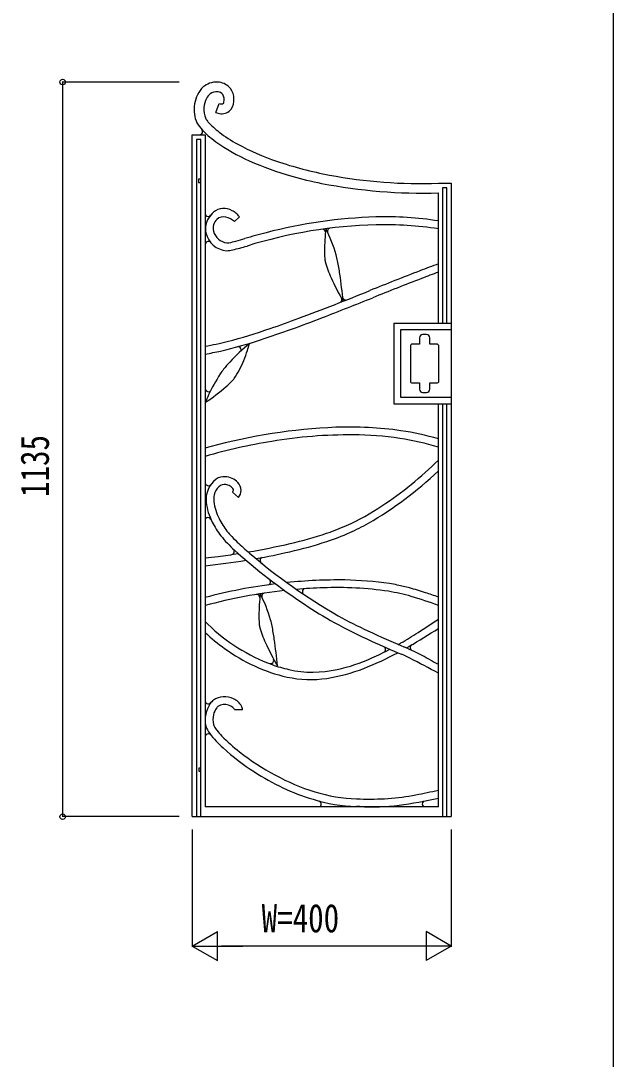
# Model space of a CAD drawing. Units: millimetres, scale not verified. Extents: x -4205 to 4205, y -2970 to 2970.
# Drawn here: x -920 to -5, y 0 to 1605 of the extents above; entities that cross this region are included whole.
import ezdxf
from ezdxf.enums import TextEntityAlignment as Align

# ---------------------------------------------------------------- set-up
doc = ezdxf.new("R2010")
doc.units = ezdxf.units.MM
doc.header["$LTSCALE"] = 10
for name, color, linetype in [('0-2_YKK_12', 2, 'Continuous'), ('0-3_YKK_A1', 4, 'Continuous'), ('0-4_YKK_D', 6, 'Continuous')]:
    doc.layers.add(name, color=color, linetype=linetype)
doc.styles.add('ＭＳ ゴシック', font='')
doc.styles.get('ＭＳ ゴシック').set_extended_font_data('MS Gothic')

msp = doc.modelspace()

# ---------------------------------------------------------------- linework, layer by layer
at = {"layer": '0-2_YKK_12'}
msp.add_line((-4.98, 2775), (-4.98, -2525), dxfattribs=at)
at = {"layer": '0-3_YKK_A1'}
for p, q in [((-618.64, 1462.77), (-613.38, 1476.81)), ((-645.05, 1354.88), (-641.85, 1354.88)), ((-274.96, 1137.39), (-274.96, 1338.52)), ((-261.73, 1137.39), (-261.73, 1346.24)), ((-581.87, 1301.76), (-589.93, 1294.25)), ((-452.48, 1282.21), (-455.66, 1282.29)), ((-304.17, 1114.88), (-304.17, 1109.88)), ((-293.17, 1119.88), (-299.17, 1119.88)), ((-318.16, 1101.89), (-318.16, 1047.89)), ((-274.16, 1047.89), (-274.16, 1101.89)), ((-304.17, 1040.07), (-304.17, 1035.07)), ((-299.17, 1030.06), (-293.17, 1030.06)), ((-274.96, 389.89), (-274.96, 1012.39)), ((-268.33, 1012.39), (-268.33, 374.89)), ((-261.73, 374.89), (-261.73, 1012.39)), ((-583.66, 868.15), (-592.79, 875.93)), ((-644.71, 444.89), (-641.85, 444.89)), ((-401.14, 402.42), (-395.87, 402.24)), ((-274.96, 389.89), (-634.98, 389.89)), ((-396.34, 390.25), (-401.39, 390.42)), ((-654.98, 374.89), (-254.98, 374.89))]:
    msp.add_line(p, q, dxfattribs=at)
for points in [[(-654.98, 374.89), (-654.98, 1428.37), (-634.98, 1428.37), (-634.98, 389.89)], [(-641.85, 374.89), (-641.85, 1421.18), (-648.45, 1421.18), (-648.45, 374.89)], [(-641.85, 1359.88), (-645.05, 1359.88), (-645.05, 1354.88)], [(-274.97, 1353.46), (-254.98, 1353.46), (-254.98, 374.89)], [(-261.73, 1346.24), (-268.33, 1346.24), (-268.33, 1137.39)], [(-254.98, 1012.39), (-343.07, 1012.39), (-343.07, 1137.39), (-254.98, 1137.39)], [(-254.98, 1022.39), (-333.09, 1022.39), (-333.09, 1127.39), (-254.98, 1127.39)], [(-304.12, 1109.42), (-304.12, 1104.89), (-315.16, 1104.89)], [(-277.16, 1104.89), (-288.12, 1104.89), (-288.12, 1113.38), (-288.17, 1113.38), (-288.17, 1114.88)], [(-315.16, 1044.89), (-304.12, 1044.89), (-304.12, 1040.62)], [(-288.17, 1035.07), (-288.17, 1039.91), (-288.12, 1039.91), (-288.12, 1044.89), (-277.16, 1044.89)], [(-577.37, 539.98), (-589.37, 539.98), (-589.35, 539.74)], [(-641.85, 449.89), (-644.71, 449.89), (-644.71, 444.89)]]:
    msp.add_lwpolyline(points, dxfattribs=at)
for centre, radius, start, end in [((-617.48, 1478.5), 31.35, 81.7731, 126.61603), ((-617.04, 1482.48), 27.35, 39.02795, 81.48444), ((-600.71, 1467.23), 51.34, 140.72254, 174.44205), ((-617.72, 1479.27), 30.59, 127.10846, 138.00935), ((-617.4, 1478.21), 16.63, 82.23432, 125.95151), ((-615.74, 1484.82), 9.89, 37.14358, 86.62021), ((-619.08, 1483.14), 28.58, 327.94811, 35.41733), ((-600.44, 1467.71), 36.57, 152.42706, 175.17866), ((-615.71, 1476.6), 18.93, 127.21129, 154.87605), ((-607.94, 1491.16), 15.35, 249.24103, 262.22181), ((-609.44, 1479.54), 3.63, 260.91039, 315.82422), ((-620.03, 1482.71), 14.61, 345.04464, 33.55825), ((-611.36, 1480.35), 5.62, 323.55853, 345.49289), ((-598.68, 1467.06), 53.38, 174.47033, 183.60989), ((-612.09, 1465.03), 39.88, 181.9166, 221.95506), ((-602.5, 1467.55), 34.54, 174.63218, 204.48517), ((-608.56, 1488.58), 27.71, 248.67638, 265.08074), ((-609.29, 1479.13), 18.23, 264.79062, 322.29249), ((-614.08, 1463.33), 22.27, 206.96777, 221.95785), ((-536.3, 1534.17), 127.47, 222.26089, 232.81875), ((-643.88, 1433.37), 5, 270.00133, 359.99867), ((-521.24, 1550.49), 164.61, 222.93369, 233.78884), ((-643.92, 1433.36), 5.04, 0.15469, 37.8776), ((-481.59, 1603.1), 215.46, 232.3061, 241.42278), ((-441.42, 1667.76), 306.41, 234.70003, 245.82958), ((-411.7, 1726.92), 357.63, 241.07883, 251.52235), ((-360.71, 1856.29), 511.48, 246.22818, 254.04029), ((-341.85, 1917.41), 560.47, 250.92087, 259.60276), ((-328.55, 1971.64), 631.23, 254.11273, 258.42087), ((-302.28, 2111.14), 758.17, 259.30412, 272.06542), ((-298.42, 2161.49), 823.3, 259.01892, 271.63332), ((-630.21, 1307.45), 5.19, 203.31209, 289.15125), ((-605.56, 1283.32), 29.06, 145.708, 193.21296), ((-593.21, 1277.43), 42.64, 133.06846, 148.51489), ((-630.35, 1307.24), 5.04, 291.40568, 329.10629), ((-606, 1289.61), 25.02, 58.89157, 130.72161), ((-606.37, 1285.85), 15.75, 77.47481, 131.17595), ((-610.93, 1270.66), 31.59, 48.33035, 75.38509), ((-623.35, 1259.43), 59.83, 53.26598, 59.58983), ((-684.43, 1203.55), 142, 43.75878, 46.99004), ((-348.53, 539.79), 761.98, 91.72234, 104.61174), ((-357.26, 762.86), 538.75, 81.21214, 91.5075), ((-603.41, 1283.8), 19.26, 133.79908, 192.93237), ((-351.29, 550.23), 739.46, 91.53698, 107.23435), ((-441.08, 1279.05), 5.19, 105.89753, 166.98191), ((-362.61, 690.13), 599.35, 81.59057, 90.81359), ((-599.4, 1284.57), 35.34, 192.907, 266.04122), ((-598.44, 1285.67), 24.54, 194.57347, 263.32082), ((-1000.64, 2754.62), 1546.69, 285.4971, 286.02422), ((-102.48, -373.65), 1707.96, 104.86891, 106.01482), ((-454.47, 1277.41), 5.19, 5.24495, 67.4844), ((-101.94, 1244.88), 348.92, 173.68704, 179.27799), ((-658.27, 1176.72), 235.05, 16.34652, 26.95013), ((-441.19, 1279.27), 5.04, 169.19788, 202.30915), ((-629.94, 1258.44), 5.04, 142.83142, 180.55434), ((-629.94, 1258.2), 5.19, 54.74089, 140.61975), ((-600.9, 1273.45), 12.16, 268.15595, 282.78087), ((-619.72, 1376.61), 117.01, 280.59362, 286.04714), ((-777.42, 1977.66), 750.31, 284.27705, 286.01881), ((-602.29, 1290.17), 40.85, 270.63082, 284.02276), ((-332.72, 1247.54), 118.13, 179.1546, 184.79137), ((-413.35, 1240.4), 37.18, 184.21734, 192.51015), ((-555.06, 1209.16), 126.9, 11.0535, 15.40746), ((-300.91, 1272.79), 154.14, 195.20975, 205.03569), ((-794.28, 1160.77), 370.97, 8.07319, 11.30445), ((459.72, -762.09), 2122.28, 110.2535, 111.07919), ((-47.17, 1387.22), 432.48, 204.54595, 209.90786), ((-1284.5, 1089.43), 866.35, 5.44147, 8.19154), ((3287.57, -7987.68), 9881.51, 111.31043, 111.79171), ((1849.54, -4345.61), 5953.88, 111.1741, 111.95332), ((431.46, -687.47), 2030.49, 110.35926, 111.14557), ((-1965.34, 5081.9), 4204.26, 290.53731, 292.14156), ((-4252.63, 10868.43), 10438.32, 291.34079, 291.79915), ((-429.04, 1173.7), 5.19, 309.61922, 1.70543), ((-428.89, 1173.49), 5.05, 4.02874, 20.67545), ((-417.77, 1178.13), 5.19, 204.64023, 272.88128), ((-1169.21, 2985.05), 1973.39, 288.29382, 291.25012), ((-1084.22, 2737.57), 1699.81, 288.86521, 290.44655), ((-802.39, 1895.65), 812, 284.37521, 289.25607), ((-697.79, 1477.2), 380.7, 279.49649, 284.76122), ((-788.27, 1845.96), 772.3, 283.26669, 287.98719), ((-298.97, 1114.69), 5.2, 92.18257, 177.82316), ((-293.18, 1110.76), 11.02, 184.55696, 186.98621), ((-293.36, 1114.69), 5.2, 2.11593, 87.89553), ((-699.45, 1481.08), 396.79, 279.35089, 282.87365), ((-355.41, 851.65), 330.43, 129.76248, 136.93357), ((-584.53, 1095.86), 5.02, 68.52137, 97.12774), ((-584.53, 1095.89), 5, 340.22732, 68.42006), ((-767.4, 1157.88), 207.28, 333.36466, 342.41269), ((-722.31, 1145.54), 160.58, 341.74615, 345.61898), ((-315.04, 1101.77), 3.12, 92.22422, 177.78533), ((-277.28, 1101.77), 3.12, 2.11497, 87.89457), ((-461.25, 950.62), 185.53, 136.94235, 141.54831), ((-523.73, 999.96), 105.92, 141.42947, 146.26451), ((-671.1, 1110.7), 100.06, 324.08534, 332.79011), ((-386.58, 913.94), 267.79, 147.25609, 155.18267), ((-682.92, 1133.69), 123.88, 310.50135, 316.0465), ((-623.49, 1076.88), 41.66, 315.55186, 323.34109), ((-315.05, 1048), 3.12, 182.11535, 267.8751), ((-277.28, 1048), 3.12, 272.11535, 357.8751), ((-629.82, 1036.56), 5.19, 186.73656, 272.51616), ((-848.42, 1326.95), 378.31, 304.38677, 310.55031), ((-630.02, 1036.41), 5.06, 274.89319, 312.48228), ((-299.91, 1039.98), 4.26, 171.40421, 178.82715), ((-298.98, 1035.26), 5.2, 182.08863, 267.84837), ((-293.37, 1035.26), 5.2, 272.1331, 357.9127), ((-426.83, 929.9), 224.57, 154.5682, 157.79946), ((-399.24, 119.38), 857.65, 92.27588, 105.46226), ((-412.03, 250.91), 713.81, 89.53866, 99.68484), ((-413.34, 384.44), 592.25, 82.17382, 91.93112), ((-407.82, 462.43), 502.27, 81.60062, 89.82476), ((-396.53, 541.27), 434.62, 73.7556, 81.55355), ((-395.56, 107.43), 858.05, 99.15761, 106.20241), ((-410.16, 483.5), 481.79, 73.70213, 80.95917), ((-548.83, 651.57), 304.85, 105.03042, 106.41411), ((-676.04, 1330.68), 569.96, 303.43204, 314.72595), ((-606.13, 879.23), 20.94, 84.52943, 125.27873), ((-606.08, 869.7), 30.44, 44.49122, 86.32745), ((-671.48, 1326.79), 576.05, 300.06516, 313.43427), ((-470.59, 1117.5), 285.97, 313.03773, 313.1667), ((-629.82, 891.24), 5.19, 186.73656, 272.51616), ((-593.3, 864.62), 40.33, 128.17129, 185.95264), ((-630.02, 891.09), 5.06, 274.89319, 312.48228), ((-595.76, 865.66), 26.01, 126.53197, 188.52674), ((-604.95, 873.69), 14.33, 70.15296, 116.05342), ((-604.38, 872.52), 15.26, 42.93311, 73.66439), ((-598.04, 878.02), 6.88, 17.34547, 45.34896), ((-598.64, 877.99), 19.34, 2.59832, 42.41448), ((-598.39, 880.79), 7.41, 319.06203, 337.7448), ((-594.91, 879.13), 3.56, 341.31002, 15.36584), ((-595.9, 879.33), 16.58, 317.58771, 358.38141), ((-543.04, 871.29), 91.01, 186.84603, 206.93958), ((-545.21, 870.55), 76.77, 186.54041, 207.24786), ((-565.57, 1156.73), 363.94, 294.15737, 304.00617), ((-630.57, 831.86), 5.04, 113.2895, 151.05702), ((-630.6, 831.89), 5, 23.09387, 113.07165), ((-497.24, 895.05), 130.64, 207.17035, 217.22504), ((-475.68, 908.38), 167.89, 207.80979, 216.33147), ((-566.21, 1163.59), 370.47, 288.70236, 293.8123), ((-564.68, 1153.15), 372.32, 294.2557, 299.22819), ((-449.02, 941.52), 209.28, 219.31681, 227.76983), ((-550.01, 853.91), 63.74, 216.46992, 223.13727), ((-437.24, 956.55), 216.22, 222.55303, 226.76952), ((-651.47, 1425.87), 646.24, 283.2274, 288.40606), ((-557.79, 1140.46), 357.92, 287.9668, 294.08453), ((-594.98, 784.69), 5.05, 8.21294, 35.86594), ((38.31, 1486.87), 940.65, 228.11639, 236.45498), ((-233.9, 1170.11), 511.1, 226.55797, 229.42261), ((-756.51, 1897.24), 1129.16, 279.5804, 282.94305), ((-641.99, 1389.85), 621.13, 282.82826, 288.25888), ((-692.95, 1363.05), 591.22, 275.6271, 277.56187), ((-737.89, 1792.79), 1035.31, 275.70449, 279.23294), ((-756.51, 1897.24), 1129.16, 277.19176, 278.79585), ((-594.93, 784.72), 5, 285.38979, 8.04443), ((21.46, 1467.42), 903.02, 229.38715, 240.01362), ((-737.89, 1792.79), 1035.31, 280.09526, 283.05175), ((-545.17, 770.52), 5, 112.78949, 202.74771), ((-545.13, 770.55), 5.05, 202.94289, 240.59889), ((-538.88, 737.81), 5, 288.79949, 8.07072), ((-538.92, 737.79), 5.04, 8.24746, 50.29223), ((-427.73, -65.28), 805.83, 89.41491, 95.77204), ((-431.09, 172.72), 567.91, 81.81978, 88.8306), ((-427.73, -65.28), 805.83, 97.02447, 104.90301), ((-428.33, -53.13), 781.88, 96.16681, 105.32511), ((-428.33, -53.13), 781.88, 91.80867, 94.81962), ((-479.9, 722.35), 5, 114.11189, 202.74771), ((-431.38, 185.19), 543.6, 81.60804, 92.28025), ((-400.75, 425.98), 300.96, 73.83614, 80.68667), ((-380.3, 532.47), 204.59, 78.17326, 81.56492), ((-405.01, 413.57), 326.03, 74.76797, 78.20546), ((-452.51, 238.24), 507.68, 71.90664, 74.79419), ((-555.49, 713.31), 5.03, 78.3326, 90.38851), ((-555.73, 713.19), 5.2, 4.74408, 76.07641), ((-203.14, 680.93), 348.94, 173.68746, 179.27842), ((-759.5, 612.76), 235.06, 16.34628, 26.94989), ((-542.49, 715.35), 5.04, 166.30559, 196.19667), ((-542.53, 715.34), 5, 104.17639, 166.09141), ((-479.87, 722.38), 5.05, 202.94289, 229.51348), ((-529.58, -3.98), 749.8, 70.148, 73.52703), ((-537.34, -21.64), 781.06, 70.37083, 71.91215), ((-104.2, 1266.36), 678.12, 236.1954, 240.73263), ((-677, 629.08), 63.08, 42.95151, 48.22795), ((-433.93, 683.58), 118.13, 179.15477, 184.79153), ((-656.32, 645.2), 126.94, 11.04885, 15.4028), ((-25.01, 1425.98), 856.12, 241.33184, 245.63998), ((-119.81, 1239.38), 634.95, 240.77057, 245.44526), ((-1503.06, 2508.13), 2202.24, 302.91584, 303.89414), ((-425.27, 884.97), 308.06, 227.09724, 234.33157), ((-431.25, 879.39), 287.78, 226.09052, 249.56807), ((-514.56, 676.44), 37.19, 184.21344, 192.50625), ((-402.14, 708.83), 154.13, 195.2102, 205.03613), ((-895.5, 596.81), 370.96, 8.07382, 11.30509), ((422.79, 2398.82), 1915.06, 245.09504, 246.95138), ((-707.14, 1281.04), 739.63, 300.40548, 302.81182), ((-850.84, 1546.44), 1052.26, 300.31122, 303.18073), ((-148.41, 823.26), 432.47, 204.54673, 209.90863), ((-1385.71, 525.48), 866.33, 5.44122, 8.19129), ((1194.32, 4149.98), 3840.57, 245.83075, 246.58705), ((-550.72, 1009.74), 426.48, 300.11409, 300.72832), ((-450.13, 844.93), 261.04, 233.64025, 257.09512), ((-589.33, 1102.37), 536.91, 291.79743, 297.96366), ((-550.72, 1009.74), 426.48, 293.96938, 298.09745), ((-361.49, 633.05), 5.04, 34.20184, 71.92476), ((-361.46, 633.08), 5, 304.06805, 34.0654), ((-469.19, 308.23), 357.87, 63.97339, 66.58596), ((-589.33, 1102.37), 536.91, 299.58681, 300.13601), ((-313.53, 635.91), 5, 116.17986, 202.75037), ((-313.49, 635.94), 5.05, 202.93113, 233.13711), ((-589.64, 61.41), 632.52, 61.48157, 63.97956), ((-534.32, 616.37), 5.2, 258.56304, 344.30293), ((-534.23, 616.13), 5.05, 346.6708, 24.3045), ((-483.9, 852.39), 255.57, 281.90594, 294.61256), ((-478.55, 287.75), 368.39, 64.29325, 66.51626), ((-3028.79, -4553.27), 5839.84, 61.86437, 62.35057), ((2106.93, 4970.28), 4968.24, 241.18544, 241.35239), ((-453.35, 831.01), 234.76, 250.499, 257.09765), ((-468.77, 765.46), 167.42, 257.2341, 282.97714), ((-490.76, 865.1), 280.02, 278.94056, 291.09876), ((-472.17, 762.98), 176.27, 258.12674, 278.12932), ((-630.08, 554.06), 5.2, 199.62199, 285.34202), ((-589.51, 524.14), 45.45, 145.79294, 191.75942), ((-630.25, 553.87), 5.06, 287.72682, 325.33821), ((-607.45, 535.51), 24.23, 127.8483, 144.16145), ((-604.86, 530.36), 29.9, 62.67246, 125.72995), ((-604.88, 530.39), 17.87, 69.97564, 125.19216), ((-604.81, 529.31), 18.86, 39.60456, 71.28068), ((-605.05, 529.41), 30.84, 31.82079, 63.15959), ((-590.15, 539.69), 12.78, 1.29843, 27.92367), ((-589.3, 524.39), 33.7, 166.84116, 191.99564), ((-595.57, 526.59), 27.11, 142.87645, 168.34789), ((-609.17, 537.08), 9.93, 127.18761, 143.77437), ((-593.17, 538.59), 3.99, 16.75303, 43.55913), ((-597.73, 526.19), 38, 197.3213, 217.41485), ((-612.02, 519.72), 10.51, 192.83028, 210.46541), ((-583.39, 535.21), 43.06, 208.91717, 218.81173), ((-630, 497.74), 5.04, 133.13118, 170.8541), ((-630.05, 497.48), 5.2, 45.06325, 130.80313), ((-492.05, 608.46), 171.93, 217.79297, 227.8934), ((-524.18, 581.47), 118.19, 218.29703, 223.9796), ((-426.92, 675.5), 253.48, 224.00761, 232.27753), ((-354.07, 762.59), 378.79, 228.0419, 237.2501), ((-352.15, 766.59), 371.29, 231.75149, 252.18613), ((-366.52, 736.77), 350.36, 236.67835, 253.08271), ((-396.29, 628.37), 238, 252.34566, 268.77282), ((-392.75, 653.64), 251.37, 253.11965, 268.08691), ((-380.57, 785.49), 383.56, 267.71426, 280.64935), ((-408.85, 965.37), 577.49, 277.27989, 283.40662), ((-410.02, 965.01), 565.44, 280.2202, 283.8192), ((-460.62, 394), 5.04, 34.20554, 71.92845), ((-460.59, 394.03), 5, 304.06805, 34.0654), ((-379.96, 762.49), 372.61, 267.48052, 276.82601), ((-294.76, 394.25), 5, 112.79215, 202.75037), ((-294.72, 394.29), 5.05, 202.93768, 240.59369)]:
    msp.add_arc(centre, radius, start, end, dxfattribs=at)
at = {"layer": '0-4_YKK_D'}
for p, q in [((-674.99, 1509.84), (-855.99, 1509.84)), ((-854.99, 1509.84), (-854.99, 374.84)), ((-674.99, 374.84), (-855.99, 374.84)), ((-654.98, 354.89), (-654.98, 173.84)), ((-254.98, 354.89), (-254.98, 173.84)), ((-654.98, 174.84), (-616.01, 197.34)), ((-616.01, 152.34), (-616.01, 197.34)), ((-254.98, 174.84), (-293.96, 197.34)), ((-293.96, 197.34), (-293.96, 152.34)), ((-654.98, 174.84), (-616.01, 152.34)), ((-654.98, 174.84), (-577.04, 174.84)), ((-299.98, 174.84), (-609.98, 174.84)), ((-254.98, 174.84), (-332.93, 174.84)), ((-254.98, 174.84), (-293.96, 152.34))]:
    msp.add_line(p, q, dxfattribs=at)
for centre in [(-854.99, 1509.84), (-854.99, 374.84)]:
    msp.add_circle(centre, 4.25, dxfattribs=at)

# ---------------------------------------------------------------- texts
at = {"layer": '0-4_YKK_D', "style": 'ＭＳ ゴシック', "width": 0.8}
msp.add_text('1135', height=43.99, rotation=90, dxfattribs=at).set_placement((-862.99, 868.74), align=Align.BOTTOM_LEFT)
msp.add_text('W=400', height=43.99, dxfattribs=at).set_placement((-547.78, 182.84), align=Align.BOTTOM_LEFT)

doc.saveas('drawing.dxf')
